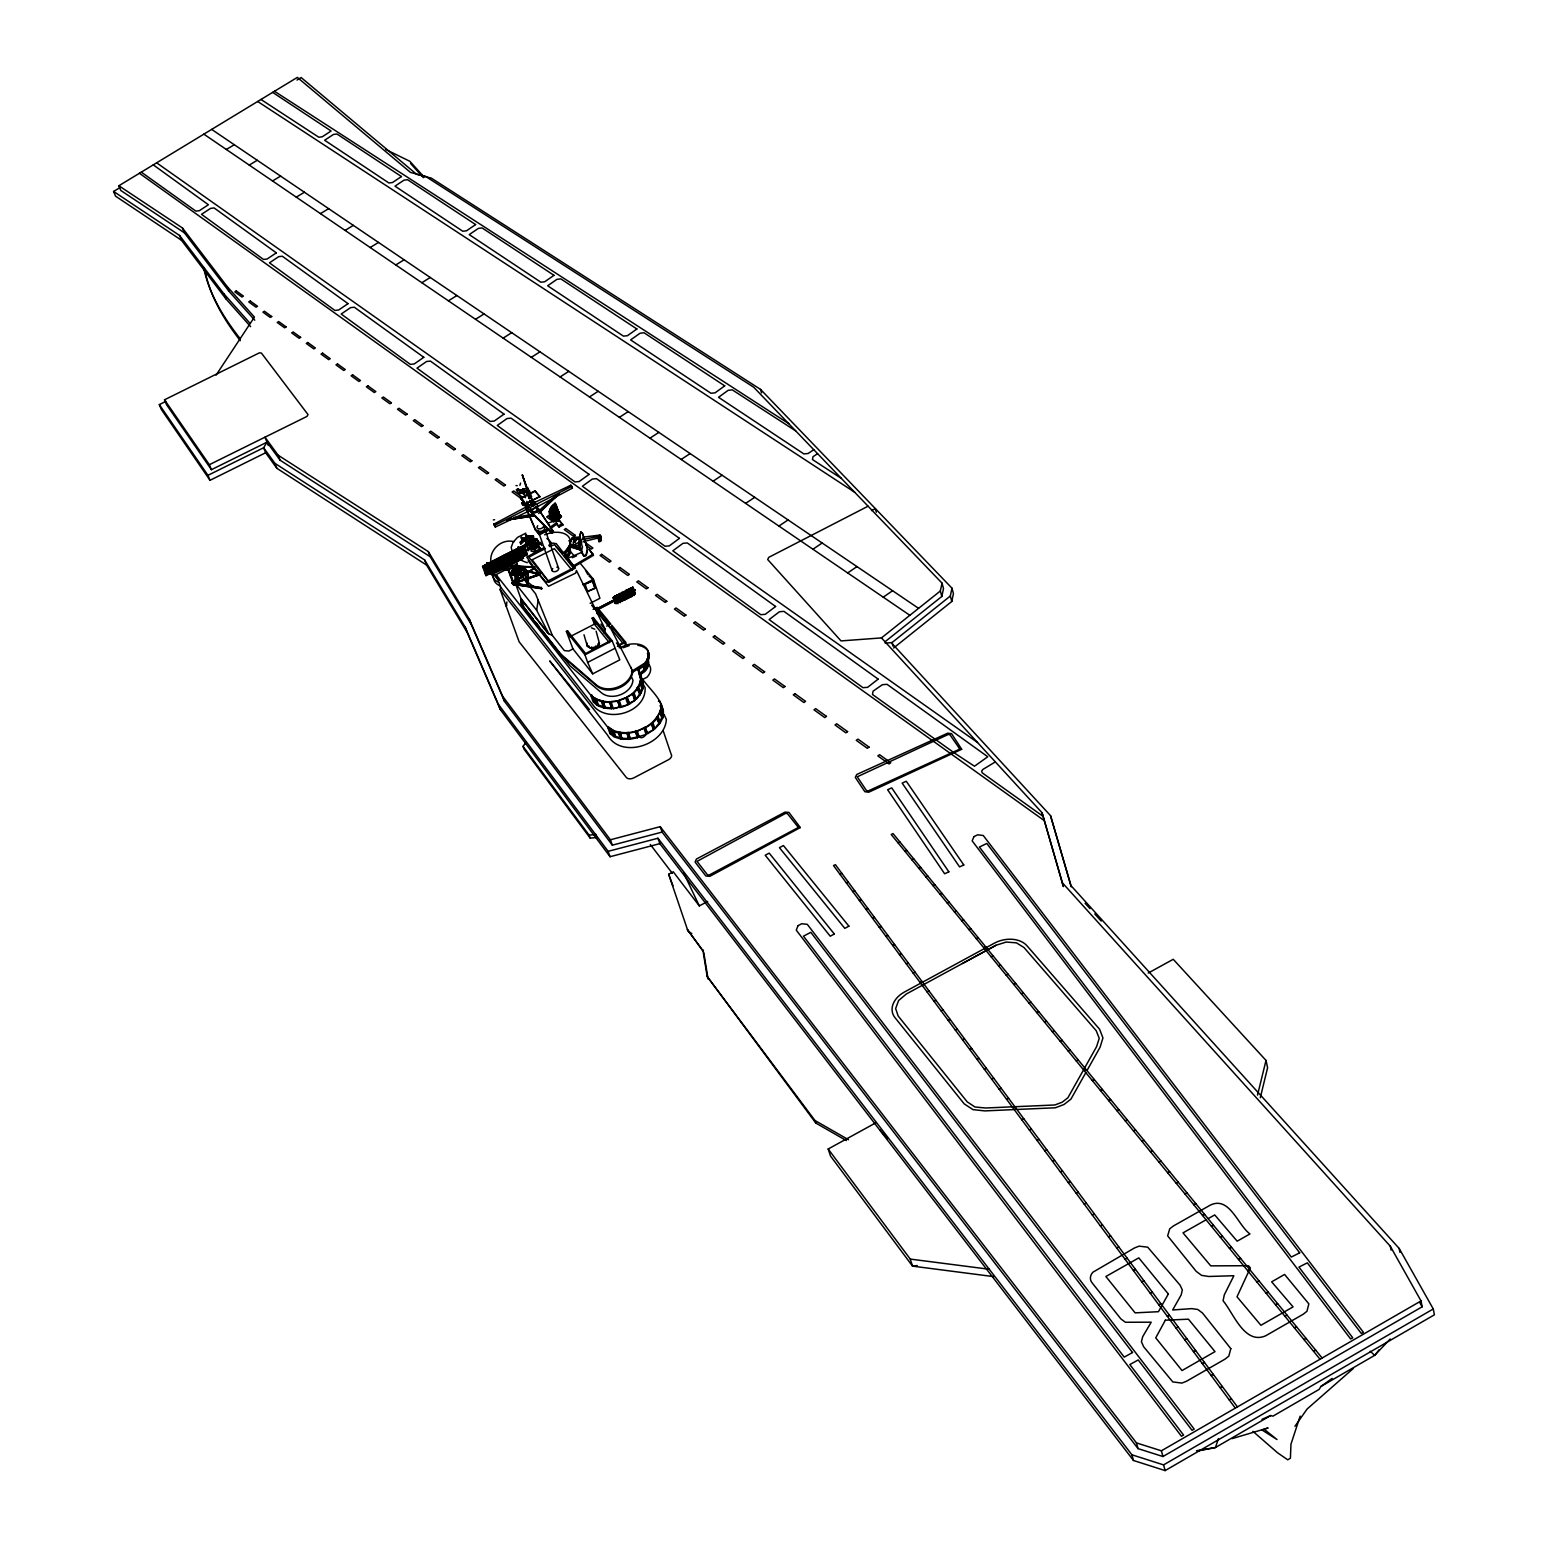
<?xml version="1.0" encoding="UTF-8"?>
<svg xmlns="http://www.w3.org/2000/svg" width="1548" height="1548" viewBox="0 0 1548 1548"><rect width="100%" height="100%" fill="white"/><g stroke="black" fill="none" stroke-linecap="round" stroke-linejoin="round"><path stroke-width="1.5" d="M613.26 708.694L619.974 706.875L613.26 708.694L611.073 701.554L617.787 701.341L619.974 707.668M647.025 664.673L648.264 664.808L648.554 653.759L647.316 653.624M648.264 664.808L648.554 653.759M541.684 588.821L541.161 587.447L541.684 588.821L514.11 584.467L541.684 588.453M525.623 574.734C528.565 549.946 498.94 592.594 515.813 569.025M527.558 586.228L528.681 578.159L527.21 571.193L523.031 566.645L510.724 576.243L513.626 566.607M634.835 592.961L633.674 590.794L634.738 594.471L632.668 595.554L632.9 593.348L634.874 593.348M627.946 589.556L630.404 589.44L629.862 591.51L627.946 589.556L630.655 589.266L628.952 590.194C625.605 589.769 629.746 591.529 628.507 588.879M632.126 594.625L630.075 595.187L632.126 594.625L631.603 596.677L627.424 595.903L630.133 595.477L630.249 594.045L632.474 595.632M631.874 588.395L633.364 587.35L630.926 590.369L631.158 588.163C634.912 588.279 627.772 587.737 631.236 589.033L630.791 587.718M609.39 642.71L594.393 624.154L592.168 618.174L593.31 617.594L612.157 640.814L619.819 659.854L592.729 673.844L572.973 648.922L568.793 651.069L564.285 650.566L552.384 635.454L535.589 593.813L517.109 570.593L516.568 560.918M626.398 596.967L625.527 598.012L627.598 596.947L625.721 596.386L625.876 599.037L627.946 597.973L628.372 595.67L630.21 596.812L628.14 597.876L627.811 596.348M626.205 592.787L624.773 591.181L623.418 591.878L625.334 593.832L626.63 590.485L628.469 591.626L626.398 592.691L626.243 590.04L628.14 590.601M568.484 553.062L568.638 546.792L569.741 547.257L569.587 553.526L566.916 557.551L565.833 557.087L568.484 553.062L569.587 553.526M621.193 598.708L623.07 599.269L621.58 599.153L620.284 602.501L616.665 601.03L616.801 603.681L621.193 598.708L621.329 601.359L623.418 600.295L623.844 597.992L625.334 598.109L624.812 600.179L622.896 598.225L624.695 598.263M621.677 595.109L620.226 593.503L618.871 594.2L620.806 596.154L622.083 592.826L623.941 593.948L621.851 595.013L621.522 593.503M617.826 601.475L616.452 602.675L616.665 601.03M617.13 597.451L615.698 595.845L614.343 596.541L616.259 598.495L617.555 595.148L619.394 596.29L617.323 597.354L617.168 594.684L619.394 596.29M616.085 596.29L614.691 597.489L614.904 595.864M579.087 537.001L572.315 537.659L569.916 542.864L569.683 546.831L580.268 549.966L580.423 547.702L581.622 550.353L570.96 546.386L576.746 547.644M549.714 515.948L550.449 508.421L550.604 514.923L553.642 510.008L554.107 512.078L551.765 515.252L552.578 518.638L552.249 516.277M550.159 514.071L551.456 517.206L553.1 510.646L555.887 508.77L558.654 514.071L556.177 516.858M647.896 659.7L648.186 652.772M645.032 668.252L646.774 665.466L647.064 659.255M645.284 670.149L647.896 665.93L648.186 659.719L645.09 664.673L645.284 670.149L644.161 669.665L643.968 664.189M580.268 549.966C576.707 545.283 583.77 532.57 573.379 542.555M534.002 515.871L506.989 519.973L534.002 515.871L533.692 514.807M661.364 704.65C659.719 727.734 624.599 741.279 607.184 726.534L500.178 589.711L500.604 587.06L496.095 574.637L506.544 569.335M663.202 716.647L661.209 710.745L661.577 705.985L660.396 706.217L662.389 712.099L662.022 716.879L663.202 716.647C665.04 701.263 650.721 690.64 642.73 679.437L641.104 680.636L645.11 687.66C646.445 711.287 610.202 723.168 594.625 707.146L500.604 587.06M703.314 951.343L687.467 929.651L703.314 951.343L703.392 950.356M493.309 519.915L494.586 519.722M513.762 566.549L510.627 576.127L523.708 567.187M637.466 737.777L635.493 731.101L637.466 737.777L630.288 739.17L628.314 732.475L630.288 739.17M490.755 560.589C490.174 548.689 502.403 538.414 514.013 541.723M632.281 670.381C631.042 685.629 607.919 694.433 596.328 684.874L559.718 653.198L521.289 604.301L520.747 598.186L515.445 583.422L514.11 568.213L516.355 564.768M551.165 516.993C551.262 511.44 564.865 507.222 552.23 514.497L554.997 517.496L554.9 520.515L557.474 520.96L559.312 518.812L557.861 517.071L559.912 515.213C559.35 512.214 555.751 520.051 559.099 514.284M552.617 511.285C551.069 516.935 553.99 520.767 553.429 514.207M581.622 550.314L582.474 547.005L579.707 538.898M515.445 583.422L517.109 570.593M527.346 586.015L528.255 578.662M484.834 572.412L485.317 569.161L482.976 567.342M552.384 635.454L548.824 633.829L536.672 610.299L538.182 600.024M492.032 569.316L492.806 561.905L495.766 563.472L496.269 560.144L499.249 561.711L499.733 558.383L502.713 559.95L503.197 556.622L506.177 558.189L506.66 554.861L509.64 556.448L510.124 553.1L513.085 554.687L514.188 551.049L516.548 552.926M498.959 565.794L500.004 558.693M587.389 550.914L586.189 555.597L583.886 556.08C579.068 549.366 578.43 539.478 580.829 531.719L582.59 533.441L587.292 547.992L586.111 555.229L583.886 555.674C579.281 549.192 578.604 539.71 580.926 532.222L582.629 533.847L587.137 547.934M505.886 562.272L506.951 555.171L508.944 560.724M512.543 558.344L513.027 555.093L510.724 553.255L518.522 549.153M512.794 558.751L513.878 551.649L515.852 557.203M519.722 555.248L520.786 548.147L522.76 553.7M526.901 571.754L510.801 575.411L527.21 571.193L514.555 582.88L523.379 566.607L514.652 582.957L539.846 574.792L511.459 567.342L540.213 573.844L514.729 583.054L541.432 587.756M515.639 568.58L510.666 576.088L513.994 566.723M506.893 602.017L506.215 606.294L506.738 605.268M513.452 567.207L511.053 576.243L512.194 571.367M551.069 516.703L551.436 519.219L553.062 515.136L551.881 514.923L555.5 519.76M550.701 512.814L550.391 511.808L549.463 513.607L549.656 510.569L550.12 517.148L550.585 515.271L549.463 513.975L549.443 514.942A20.917 12.365 37.1 0 0 550.682 518.561L553.313 521.231L554.3 515.832M511.188 575.875L511.517 574.947L511.285 575.972M510.956 575.566L526.939 571.734M893.602 648.012L951.788 601.475L950.337 596.019L951.981 588.163L760.513 389.38L431.35 178.136L416.606 174.324L301.144 77.535L297.023 80.051M951.788 601.475L953.433 593.619L951.981 588.163M884.856 641.898L941.823 596.464L940.352 590.988L942.035 583.132L753.663 387.174L425.468 176.317L410.549 172.467L297.332 77.4L118.867 185.76L120.802 190.481L184.386 232.8L229.065 291.372L254.762 320.184M941.823 596.464L943.506 588.608L942.035 583.132M526.185 506.08C528.274 510.008 524.675 505.054 527.307 505.77M551.165 518.309L551.378 519.625L551.359 518.541M1260.285 1097.745L1267.599 1067.694L1266.012 1060.419L1173.249 959.296L1148.19 973.073M1257.518 1095.113L1266.012 1060.419M600.779 536.421L597.76 536.576L598.979 541.665L600.392 541.374L600.044 535.047L600.392 539.904L600.044 535.047L583.306 537.137L581.332 540.407M600.992 540.987L600.934 535.782M552.288 520.96L552.675 519.025L553.158 521.096M581.874 541.955L581.255 544.354L580.287 541.568M575.159 542.613L576.262 538.375L579.687 537.678M569.683 546.831L570.38 544.18M614.788 597.276L613.143 598.012L614.343 596.541M615.291 603.062L615.562 602.83M551.727 507.28L552.442 506.428L552.384 510.608L552.752 505.345L550.856 509.602M523.418 558.286L521.502 555.964L490.039 572.199L486.73 563.104L491.974 573.786L522.527 558.267L518.232 547.121L523.418 558.286L508.653 566.316M551.572 514.304L552.23 511.808A12.965 6.502 -27.5 0 1 553.7 509.911L554.997 508.75L555.461 510.801C553.062 512.136 554.764 507.628 553.642 510.975L554.029 512.001L557.628 509.505L556.68 507.086L555.403 507.841L556.235 510.26A12.965 7.682 37.2 0 0 557.532 512.562L556.196 512.33M1300.165 1416.13L1290.974 1444.149L1290.413 1458.255L1287.743 1459.803L1277.526 1452.759L1252.951 1431.358M1218.45 1438.576L1215.432 1447.535L1197.572 1451.018M514.246 582.493L534.408 568.039L526.765 557.087L544.567 547.373M554.126 508.595L554.842 506.796L551.61 513.085L551.959 515.89A12.984 7.663 37.2 0 0 553.178 518.29L552.636 514.188L552.675 517.419M639.866 693.427L641.898 688.55L639.75 682.204L640.814 682.3L638.782 687.177L640.93 693.504L637.718 687.099M640.93 693.504L642.962 688.628L640.814 682.3M611.557 708.752L609.699 701.612L611.557 708.752L605.191 708.229L603.333 701.089L605.191 708.229M525.701 574.869L527.384 585.26M527.984 488.22L526.668 491.122L522.934 493.019L519.006 492.748L523.089 493.483L526.842 491.606L527.984 488.22L520.65 490.232L519.006 492.748M552.984 515.271L552.21 516.374M552.268 516.664L552.326 519.76L549.811 515.155M659.196 722.781L661.751 717.788L659.758 711.906L660.861 711.925L662.854 717.827L660.299 722.8L657.203 716.879L660.861 711.925M510.627 576.127L515.832 568.735M628.623 739.305L627.017 732.591L628.623 739.305L621.948 739.131L620.322 732.417L621.948 739.131M554.358 515.736L554.629 518.425L555.19 515.852L553.874 514.439L555.597 512.601L556.351 513.684L554.842 515.097M554.784 516.606L553.275 517.651L552.984 515.619L552.791 516.993M513.684 582.667L508.46 568.155M512.794 584.157L523.243 566.878M485.917 575.392L488.007 571.676M486.227 575.43L488.317 571.715L489.129 573.94M494.934 568.155L492.844 571.87L492.032 569.625M493.154 571.909L495.244 568.193L496.057 570.438M501.862 564.633L499.772 568.348L498.959 566.104M500.081 568.387L502.171 564.672M508.789 561.111L506.699 564.827L505.886 562.582M507.009 564.865L509.099 561.15L509.892 563.395M515.697 557.59L513.607 561.305L510.279 552.191L513.201 559.776M513.917 561.363L516.006 557.648L516.819 559.892M1085.825 1072.629L1070.926 1099.138L1064.018 1104.498L1055.31 1107.788L1016.901 1109.471M1086.967 1070.597L1100.067 1047.261L1102.95 1037.934L1099.602 1029.246L1026.788 945.557A24.381 17.473 -14.2 0 0 994.609 943.042L922.531 982.206M522.605 554.087L520.515 557.802L519.722 555.558M520.825 557.841L522.914 554.126L523.727 556.371M514.729 584.196L527.5 585.57M1332.189 1378.417L1320.889 1386.486L1319.186 1389.369L1272.92 1416.168L1270.715 1415.53L1261.988 1419.322M522.876 488.723L523.205 491.142L524.617 490.426L522.876 488.723L523.205 491.142M868.08 506.196L768.679 557.396L767.711 559.563L841.028 640.911L881.47 637.911L1042.075 812.777L1062.412 882.844L1390.298 1246.217L1421.025 1300.939L1422.148 1306.802L1162.935 1456.533L1138.051 1448.618L662.08 832.089L612.331 845.169L504.551 701.438L471.327 624.599L430.209 556.738L280.13 460.24L266.991 442.186L263.624 447.759L207.954 475.333L159.328 404.608L165.713 401.435M553.023 516.142L555.422 513.162L555.268 515.736M585.705 555.055L584.08 556.138L583.248 554.803M555.693 517.496L555.19 519.934L553.236 517.748L553.778 519.973L552.733 518.851L553.816 516.897L554.61 517.651L553.1 515.465L554.474 513.394M551.107 507.376L549.521 511.362L550.817 508.46M519.18 493.212L520.65 490.232M216.062 375.158L254.433 317.088L227.13 286.496L182.47 228.001L118.867 185.76M568.638 546.792L565.504 551.514L566.916 557.551M566.607 551.978L569.741 547.257M524.133 489.033L522.721 489.748M552.733 512.678L553.507 514.071M527.81 536.537L528.661 537.872L528.603 536.208L532.686 535.685L533.866 537.195L524.385 540.291L520.825 543.948L520.109 542.187L523.321 538.878L527.81 536.537L528.274 537.601L525.894 536.266C528.468 530.461 552.946 564.149 531.409 539.478M1294.941 1426.289L1307.131 1408.99L1353.455 1368.355M551.127 510.782L550.488 511.653L551.63 508.576M529.803 500.468L531.777 506.119L533.48 505.983L534.35 504.803L532.377 499.172M526.746 491.761L529.339 490.464L526.572 490.697L528.99 498.166L530.712 498.03L531.564 496.85L529.339 490.464M528.1 491.161L522.315 474.946L527.423 491.219M552.017 512.833L553.1 509.931L552.423 514.052L553.604 510.763M555.461 511.943L552.501 514.226L551.436 519.219M554.474 512.833L554.784 514.981L554.668 511.653L553.642 512.814M558.344 519.47L557.996 521.424L555.887 521.076L555.539 520.051L558.306 519.257M559.815 514.942L560.937 516.2L558.693 518.464L553.894 516.374L558.983 518.735L561.421 516.335L559.815 514.942L557.493 516.393M558.983 518.735L561.421 516.335M553.023 516.355L554.378 514.439L553.797 516.529L555.326 516.703L555.442 514.865L557.822 516.103L556.409 514.691L555.345 515.871L556.97 515.329L556.061 516.645L557.551 515.02L556.506 513.878L556.583 515.832L558.751 514.071L557.706 509.331A20.859 12.384 37.1 0 1 556.467 505.732L555.016 503.235L552.868 505.19A20.917 12.636 -18.9 0 0 550.527 508.247L551.901 506.351M554.861 516.49L555.867 516.722L554.977 517.903L555.809 516.606L559.583 517.284L560.937 516.2M554.764 519.625L554.358 517.09M554.9 520.515L556.254 519.102L555.887 521.076M557.474 520.96L556.97 518.251L558.944 518.386L557.203 520.128L559.312 518.812M558.693 518.464L559.583 517.284M550.953 509.273L552.462 507.57L551.727 508.247M551.185 510.434L552.713 508.731L551.978 509.408M551.591 511.633L551.901 509.756L551.688 515.078L552.172 512.678L551.301 514.052M597.373 837.487L590.156 838.087L524.133 749.29L523.031 746.349L525.952 742.537M1379.152 1349.721L1374.682 1355.351L1320.889 1386.486M553.294 513.201L554.397 512.988M523.321 538.878L527.81 544.199L532.647 542.768L532.647 541.742L529.203 542.013L524.288 547.489L523.785 546.367L527.21 542.187L521.463 538.588C523.166 534.563 534.215 548.089 536.169 551.398M553.333 512.059L555.867 508.866L554.358 509.911L554.184 508.789M523.379 566.82L526.378 571.386M526.939 571.038L528.681 578.159M613.279 598.186L615.698 595.845M616.007 596.541L617.168 594.684M616.607 595.38L618 596.483L617.962 594.684M619.452 593.523L621.329 594.103L619.239 595.167L618.871 594.2M623.07 594.993L621.716 592.362L623.941 593.948M621.503 594.006L623.573 592.265M622.799 593.039L625.856 591.762L623.592 592.942M624.424 592.536L625.972 591.143L624.812 592.981L623.631 592.536L625.334 593.832M620.632 599.386L619.374 601.185L618.349 600.547L619.722 599.85L621.154 601.456M626.05 591.684L626.243 590.04M625.682 590.717L628.469 591.626M618.716 601.514L620.806 600.431M621.329 601.359L621.986 598.689M630.578 589.343L631.449 588.298M625.876 599.037C623.805 594.916 619.877 602.714 626.727 597.025L627.733 596.599M627.424 595.903L628.024 597.025L627.985 595.206M629.688 594.742L630.404 596.715L629.901 595.399L632.106 593.813L631.487 594.916M632.668 595.554L632.513 592.884L634.738 594.471M632.319 594.529L632.513 592.884M632.164 594.239L633.306 592.884M520.554 483.111L519.896 485.337M554.571 515.503L554.59 513.588L555.79 515.116L557.067 513.936L556.274 510.395L556.912 511.285L556.119 510.395L555.48 511.924M614.866 599.715L613.821 596.909M615.543 603.526L614.691 600.527L615.388 603.352M632.474 587.234C635.106 594.819 632.145 584.718 632.61 588.259M613.782 597.315L614.324 599.985M637.989 688.396L634.08 692.904L636.247 699.232L640.156 694.742L637.079 688.067L640.156 694.742M636.247 699.232L639.247 694.394M603.643 707.9L602.095 700.818L596.038 699.561L601.437 701.573L603.643 707.9L598.244 705.888L595.728 698.264M598.244 705.888L596.696 698.825M551.398 530.906L551.901 529.996L551.514 531.061M569.799 485.995L570.032 486.459M526.688 507.551L527.462 505.867M517.864 490.136L518.29 488.762L516.452 489.69L516.839 490.774L518.657 489.845M495.65 523.688L495.592 524.211M552.23 514.497L557.551 510.763M516.006 485.588L517.245 485.646M554.881 513.588L555.384 511.014L555.364 513.046M520.573 542.903L529.339 537.775M1390.201 1338.981L1374.682 1355.351L1370.212 1351.23M657.455 718.059L652.927 722.761L654.939 728.663L659.448 723.961L656.526 717.788L659.448 723.961M654.939 728.663L658.539 723.69M621.232 738.125L615.698 736.422L613.627 730.54L612.892 731.314L614.943 737.196L620.477 738.899L619.181 732.243M520.341 542.806L523.766 539.284M536.227 544.238C548.785 543.251 528.158 544.103 527.616 550.508L527.113 549.385L531.544 545.36M527.113 549.385L531.08 546.173L526.881 541.781L523.785 546.367M603.991 632.958L605.287 629.475L576.417 570.419L575.663 573.108L548.514 586.286L528.1 560.86M554.474 513.375L556.719 511.459L557.667 512.756L556.525 513.53L556.835 511.653M507.434 520.515L511.769 517.941M522.508 504.745L522.276 502.887L522.508 504.745L526.533 506.641M588.724 645.748L589.42 647.741L592.284 648.941L596.193 648.051L598.824 645.574L598.65 642.981M537.562 512.078L555.151 496.018M516.452 489.69L530.055 511.285L551.61 533.112L553.487 532.164L539.942 511.285L550.585 501.591M554.126 498.34L557.686 495.089M540.02 511.401L557.261 495.592M538.646 513.53L559.447 493.464M511.982 583.132L513.549 581.719L515.445 583.828L513.897 585.241L511.982 583.132L513.897 585.241M515.213 583.538L514.478 582.706L526.243 571.425M556.061 512.427L556.409 514.478L554.939 513.704M534.002 567.168L540.213 573.844M521.463 538.588L521.676 537.04M558.596 514.265L557.938 516.006L557.299 513.955L558.538 515.291M537.117 550.682L539.555 548.669M532.899 549.192L536.324 547.45M507.125 567.226C504.222 569.277 510.356 569.354 508.75 567.09M508.499 566.878L491.374 574.579L490.484 573.224L491.374 574.579M554.61 509.989L556.022 510.201L555.016 511.014L555.19 507.976M881.47 637.911L940.352 590.988M950.337 596.019L891.551 642.962L1050.531 815.641L1071.042 885.688L1399.179 1248.443L1433.274 1308.969L1434.396 1314.813L1165.122 1470.6L1133.484 1460.48L659.835 843.641L657.939 838.242L608.132 851.342L498.321 704.263L465.213 627.211L424.636 559.95L274.886 463.316L263.624 447.759L265.637 452.751L276.899 468.328L426.59 565.097L467.167 632.435L500.294 709.526L610.067 856.721L659.835 843.641M534.428 567.961L514.323 582.609M559.002 512.117L558.751 513.762M637.699 669.007L643.271 664.924L644.084 665.737L644.278 671.193L639.537 674.657L638.511 669.82L644.084 665.737L643.465 670.381L638.724 673.864M639.324 675.45L644.936 671.348A17.492 11.184 -18.8 0 0 648.225 660.938M534.66 566.936L510.221 565.736L534.312 567.574L514.536 582.745M550.875 526.707L556.293 522.914L559.041 527.017L562.95 525.024L556.196 516.103L552.288 518.096L552.733 519.393M525.778 507.879L535.589 530.267L539.304 534.834L547.74 530.558L556.738 524.23L556.293 522.914M883.25 597.16L892.596 590.736M555.093 512.794L557.648 511.053M847.685 572.934L856.973 566.607M812.932 549.25L822.143 543M628.933 703.411L635.028 700.296L629.61 703.953L627.482 699.193M596.638 703.469L594.045 701.283L591.82 694.975L590.91 695.574L593.136 701.883L597.044 705.191L597.934 704.572M626.766 697.084L632.842 693.968L635.028 700.296M597.76 538.046L600.082 536.092L582.706 539.497M778.915 526.068L788.067 519.915M813.784 449.713L808.114 453.506L803.818 453.893L718.524 397.294L728.179 390.309L732.32 389.883L795.73 430.924M817.576 453.661L813.029 456.699L812.468 459.543L841.396 478.429M745.633 503.39L754.727 497.314M713.067 481.196L722.084 475.217M538.201 510.801L539.788 509.756L536.227 507.183M681.178 459.466L690.137 453.564M649.966 438.181L658.848 432.376M645.632 727.754L651.669 723.806L653.662 729.708L647.644 733.655L644.994 727.25L647.644 733.655M647.006 733.152L653.662 729.708M613.434 732.049L614.808 735.977L613.821 736.616L609.97 733.539L607.919 727.657L608.906 727.018M609.97 733.539L613.53 734.932M619.394 417.341L628.217 411.613M589.44 396.946L598.205 391.276M560.105 376.938L568.793 371.346M531.332 357.336L539.981 351.822M503.158 338.122L511.73 332.685M475.526 319.294L484.04 313.934M448.417 300.834L456.873 295.533M421.849 282.723L430.247 277.479M395.785 264.96L404.125 259.774M370.204 247.525L378.486 242.417M345.107 230.42L353.331 225.369M320.475 213.624L328.64 208.651M250.621 326.667L225.873 298.783L181.464 240.25L115.539 196.151L113.604 191.449L119.796 187.695M296.287 197.157L304.414 192.223M272.545 180.981L280.614 176.104M522.353 489.303L522.856 490.697M512.311 563.607L522.527 556.932M249.247 165.094L257.258 160.276M226.337 149.479L234.309 144.719M557.028 508.092L556.235 510.066L557.532 509.311L558.286 510.569L556.932 511.324M573.689 565.659L593.039 554.184L588.879 549.172L593.426 555.326L574.076 566.8L567.71 558.364L582.532 551.939M1270.715 1415.53L1215.432 1447.535L1196.488 1450.728M268.326 445.514L264.979 437.175L278.118 455.209L428.274 551.572L469.392 619.374L502.578 696.155L610.396 839.771L660.203 826.671L1136.464 1442.91L1161.387 1450.805L1421.025 1300.939M657.939 838.242L1131.898 1454.791L1163.574 1464.892L1433.274 1308.969M578.836 542.245L572.508 545.902L569.916 542.864M1206.105 1219.805L1183.02 1232.866L1210.73 1265.858L1248.501 1265.722L1250.358 1267.889L1237.007 1296.798L1260.943 1325.301L1293.064 1306.88L1271.663 1281.841L1284.588 1274.449L1308.853 1303.88L1306.957 1311.272L1303.261 1314.213L1265.684 1335.789C1244.573 1345.038 1233.524 1313.207 1223.075 1300.784L1224.313 1294.825L1233.872 1275.726L1208.698 1276.481L1201.577 1275.359L1196.178 1271.334L1167.656 1235.885L1169.707 1228.841L1173.345 1225.997L1210.188 1205.195C1229.48 1195.559 1237.897 1225.358 1249.971 1233.93L1237.181 1241.186L1214.735 1214.928L1208.117 1218.663M1313.594 1351.346L1315.703 1350.166M1284.937 1316.284L1287.027 1315.142M1294.418 1327.894L1296.527 1326.733M1303.977 1339.581L1306.086 1338.401M1266.187 1293.335L1268.257 1292.193M1275.533 1304.77L1277.622 1303.629M1238.535 1259.511L1240.606 1258.369M1247.688 1270.715L1249.758 1269.573M1256.899 1281.976L1258.969 1280.835M993.893 1276.655L912.527 1266.129L830.502 1156.008L828.18 1149.003L875.742 1122.861M1220.443 1237.355L1222.475 1236.233M1229.46 1248.385L1231.511 1247.262M1193.74 1204.692L1195.772 1203.589M1202.583 1215.509L1204.615 1214.387M1211.484 1226.384L1213.516 1225.281M995.964 945.286L906.277 994.029L898.614 1000.53L895.634 1008.561L898.15 1015.991L967.19 1101.828L974.911 1106.975L985.534 1108L1054.846 1104.982L1062.121 1102.234L1067.907 1097.745L1096.565 1046.68L1099.235 1038.36L1096.216 1030.697L1023.963 947.492L1016.436 942.848L1006.2 942.055L995.964 945.286L962.488 963.475M1167.598 1172.707L1169.611 1171.604M1176.248 1183.291L1178.28 1182.208M1184.975 1193.953L1186.987 1192.85M920.654 983.212L904.167 992.171A24.478 17.705 -16 0 0 895.402 1018.139L964.23 1103.898L973.034 1109.645L984.876 1110.903L1014.25 1109.587L1016.165 1108.465M1141.998 1141.36L1143.991 1140.295M1150.474 1151.751L1152.467 1150.667M1159.007 1162.18L1161.019 1161.097M1125.203 1120.829L1127.196 1119.765M1133.581 1131.066L1135.555 1129.982M1100.454 1090.527L1102.408 1089.482M1108.639 1100.57L1110.613 1099.506M1116.901 1110.671L1118.875 1109.606M493.812 524.192L535.008 502.287L570.844 485.24L571.793 486.343L572.392 488.084L531.351 509.911L495.341 527.055L493.812 524.192L495.341 527.055M494.721 525.333L571.793 486.343M1076.189 1060.844L1078.124 1059.8M1084.219 1070.674L1086.174 1069.629M1092.308 1080.562L1094.262 1079.517M1052.388 1031.723L1054.323 1030.697M1060.264 1041.359L1062.199 1040.333M1068.197 1051.073L1070.132 1050.028M1229.189 1399.837L1231.337 1398.676M691.801 933.638L687.912 930.909L668.659 874.252L673.264 871.814L699.328 905.909L707.668 901.458M1029.052 1003.181L1030.968 1002.156M1036.792 1012.624L1038.708 1011.618M1044.571 1022.144L1046.487 1021.119M1202.312 1363.536L1204.441 1362.414M1211.194 1375.553L1213.342 1374.411M1220.153 1387.647L1222.301 1386.505M1006.181 975.182L1008.077 974.176M1013.766 984.451L1015.662 983.444M1021.39 993.777L1023.286 992.771M1176.016 1328.029L1178.125 1326.907M1184.704 1339.794L1186.832 1338.652M1193.469 1351.617L1195.617 1350.495M983.735 947.724L985.612 946.718M991.165 956.819L993.061 955.813M998.654 965.971L1000.55 964.965M1158.794 1304.79L1160.884 1303.668M1167.366 1316.361L1169.475 1315.258M954.458 911.907L956.335 910.921M961.714 920.77L963.572 919.783M969.009 929.69L970.886 928.703M976.343 938.669L978.22 937.682M1133.407 1270.521L1135.497 1269.418M1141.805 1281.86L1143.895 1280.757M1150.28 1293.277L1152.37 1292.174M932.999 885.63L934.837 884.663M940.1 894.318L941.958 893.351M947.26 903.084L949.118 902.116M1108.562 1236.968L1110.632 1235.885M1116.785 1248.075L1118.856 1246.991M1125.067 1259.259L1127.157 1258.176M911.907 859.837L913.746 858.869M918.893 868.37L920.731 867.422M925.917 876.981L927.755 876.013M1084.239 1204.112L1086.29 1203.048M1092.288 1214.986L1094.339 1213.922M1100.396 1225.939L1102.466 1224.874M898.072 842.905L899.891 841.957M904.98 851.342L906.799 850.394M1060.399 1171.933L1062.431 1170.888M1068.294 1182.575L1070.326 1181.53M1076.247 1193.315L1078.279 1192.25M618.794 645.032L624.386 642.149L625.508 645.4M617.459 646.367L625.566 642.168L626.746 645.651M592.729 673.844L587.64 662.409L614.75 648.419M631.507 671.445L644.297 663.395A20.588 13.119 -18.8 0 0 646.716 648.631A20.588 13.119 -18.8 0 0 628.798 644.394L619.103 647.741M631.932 672.683L644.723 664.634A20.588 13.119 -18.8 0 0 637.834 645.322M1029.381 1130.021L1031.374 1128.995M1037.044 1140.392L1039.056 1139.367M1044.784 1150.841L1046.796 1149.796M1052.563 1161.348L1054.594 1160.303M569.78 636.809L594.393 624.154M606.719 626.089L610.763 623.999L597.141 607.319L593.136 609.37M592.168 618.174L610.434 640.737L585.608 653.527L567.536 630.829L566.375 631.41L584.989 654.823L612.157 640.814M871.505 510.588L875.355 508.615L876.361 512.194M1006.645 1099.332L1008.619 1098.306M1021.738 1119.726L1023.75 1118.701M594.916 587.408L593.232 579.668L589.072 576.03M595.129 588.24L587.505 591.452L595.129 588.24L592.4 580.094M590.136 603.333L599.927 598.302L593.426 579.339L580.345 563.433M619.065 595.264L618.116 594.916L619.316 594.935M620.38 593.755L621.445 593.465M629.765 589.73L630.655 589.13M614.633 596.967L613.124 597.741M615.852 596.232L616.897 595.786M618.116 595.051L619.181 594.625M629.456 589.246L630.52 588.821M628.391 590.291L627.192 590.407L628.391 590.427M593.735 608.693L595.245 607.9L598.128 611.421L598.863 613.569L597.567 614.246L596.599 612.215L598.128 611.421M634.409 589.304L595.98 609.312L634.719 589.653L635.028 590.601L634.719 589.653M596.29 609.951L634.719 590.233M635.028 590.31L596.58 610.318L596.251 609.39M616.394 602.404L614.885 603.178M617.904 601.882L618.813 601.282L617.459 601.011M629.223 596.077L630.133 595.612M634.951 592.362L633.751 593.755M617.613 601.398L618.658 600.972L619.065 602.52M619.877 600.237L620.922 599.811L620.168 600.721M622.141 599.076L625.16 597.064M628.933 595.593L629.978 595.148M631.197 594.432L633.345 594.684L633.519 593.542M633.461 593.252L635.086 592.536M633.616 593.581L635.241 592.845M984.354 1069.242L986.328 1068.236M991.746 1079.208L993.719 1078.201M999.176 1089.231L1001.15 1088.225M587.988 574.734L585.492 570.264M582.919 584.718L593.426 579.339M584.989 584.138L592.613 580.906L584.989 584.138L587.892 591.936M955.329 1030.039L957.283 1029.052M962.527 1039.753L964.462 1038.766M969.745 1049.525L971.699 1048.518M977.04 1059.354L978.994 1058.348M524.133 540.175L524.075 538.433L524.54 539.517L520.979 537.446M527.21 542.187L527.636 543.193L532.938 540.504L537.775 540.484C536.053 536.247 529.455 540.446 526.881 541.781L524.288 547.489M558.576 525.701L562.505 523.708M529.048 541.916L532.338 540.233L536.324 543.948L531.699 539.807L527.52 541.316L531.777 546.25M482.608 566.82L524.192 545.709L527.365 554.668L485.878 575.759L482.608 566.336L523.766 545.438L524.656 546.792L519.915 549.424L518.232 547.121M530.055 511.285L529.668 510.201L551.243 532.028L553.1 531.08L536.653 506.68L537.021 507.763M485.221 566.22L487.485 564.904M487.988 564.827L493.541 561.827M495.921 560.802L508.479 554.242L508.131 553.275M519.025 549.076L521.27 547.74M524.52 546.386L483.498 567.69L488.336 565.233M487.175 562.872L488.781 565.001L519.393 549.463M485.569 567.187L487.891 566.007M488.336 565.794L493.947 562.95M498.108 567.439L496.308 561.924L508.886 555.364M511.208 554.184L518.909 550.256M519.373 550.043L521.676 548.863M485.627 567.342L487.949 566.162M488.394 565.949L494.006 563.104M496.308 561.924L518.967 550.411M519.431 550.198L521.734 549.018M522.082 549.985L519.76 551.146L522.121 550.14M539.942 549.482C538.936 540.813 526.455 544.064 534.873 549.869M535.298 543.445L540.407 542.516L541.065 544.083M531.815 545.728L535.589 543.812M486.44 569.587L488.704 568.251M489.207 568.174L519.722 552.501M520.225 552.423L522.469 551.107M531.08 546.173L531.506 547.199L536.827 544.49L539.284 547.411M489.11 569.374L486.788 570.535L489.168 569.529M489.555 569.142L520.109 553.623M520.573 553.391L522.876 552.23M489.613 569.296L520.167 553.778M520.612 553.545L522.914 552.384M485.104 573.147L526.32 552.21L527.113 554.455L523.418 553.681M489.923 571.599L487.543 572.895L484.698 565.078L520.999 546.657L523.785 554.494L521.386 555.713L518.986 547.76M490.29 571.425L520.902 555.848M488.781 565.001L487.523 563.511L490.716 572.238L521.831 557.454M535.685 550.256L527.636 543.193M548.727 545.264L552.907 543.135L556.293 543.658L575.43 568.077L549.056 582.222L545.631 581.661L539.846 574.792M506.815 567.303L508.344 566.471M545.341 548.572L528.836 557.164L547.953 580.945L573.341 568L554.687 544.741L549.385 546.521M510.743 567.207L517.013 564.014M934.044 1001.304L935.979 1000.337M941.107 1010.825L943.022 1009.838M948.189 1020.403L950.124 1019.416M520.534 498.166L525.236 503.893L539.788 496.54L525.391 504.319L520.534 498.166L535.047 490.832L539.788 496.54M528.294 505.519L535.202 503.061L528.294 505.519L529.184 507.26L528.894 506.254M525.856 533.17L517.535 537.388L513.123 542.187L511.208 547.315A90.384 37.481 -22 0 0 518.019 558.112M525.894 536.266L526.301 534.815M525.411 535.144L528.739 536.189M524.501 538.839L528.255 536.943M906.296 963.843L908.212 962.895M913.165 973.131L915.081 972.163M920.092 982.458L922.008 981.49M927.039 991.862L928.974 990.875M527.346 490.813L528.429 490.716M520.689 498.591L535.202 491.277L539.942 496.985M528.99 498.166L528.797 497.082L531.564 496.85M885.959 936.366L887.836 935.418M892.693 945.48L894.589 944.512M899.485 954.632L901.381 953.665M859.411 900.53L861.288 899.601M865.99 909.411L867.867 908.463M872.608 918.332L874.485 917.403M879.264 927.329L881.141 926.381M839.945 874.233L841.783 873.304M846.388 882.941L848.246 882.012M852.89 891.706L854.748 890.777M164.514 399.81L259.445 352.809L261.418 353.079L308.013 414.574L306.988 416.412L209.348 464.69L164.514 399.81L166.565 404.725L211.418 469.683L266.991 442.186M159.328 404.608L161.379 409.504L210.025 480.306L265.637 452.751M572.334 557.667L576.572 555.829M523.592 488.665L524.617 490.426M490.639 573.631L499.424 569.954M658.403 701.283L659.525 700.818L663.376 710.822L662.254 711.267L660.261 705.366L661.383 704.921M637.118 731.372L643.774 727.889L646.096 734.468C636.344 746.678 634.332 718.794 639.15 737.274M638.86 736.596L646.096 734.468M639.692 675.489L640.756 675.083L643.194 682.591L643.233 687.37L642.11 687.544L639.963 681.197L641.085 681.043L643.233 687.37M639.75 677.598L640.814 677.192L642.904 681.41L641.859 681.817L640.408 677.598M621.677 707.223L628.062 704.766L625.527 697.722L619.142 700.18L621.329 706.507L628.062 704.766M514.884 582.803L539.401 574.076M515.039 583.383L539.807 574.56M547.953 523.166L554.571 520.863L552.288 518.096M623.051 647.761L629.204 645.632M511.943 567.69L504.977 570.322L512.233 568.464L509.486 564.594M530.093 544.083L533.538 543.812M1264.832 1428.92L1268.102 1427.972L1232.053 1438.634M506.525 565.601L507.976 565.813M583.422 541.606L597.934 538.046M512.233 568.464L510.937 567.923M525.333 574.56L523.224 566.645L526.514 571.406M571.193 547.063L570.651 544.973L572.644 546.289L579.455 544.915M661.209 710.745L660.029 710.977L662.022 716.879M662.389 712.099L663.55 711.886M628.256 733.268L635.435 731.875M630.365 738.377L637.524 736.983M513.917 517.574L533.363 514.168L533.557 515.329M510.395 519.277L534.041 515.136M641.085 681.043L641.046 676.244L639.924 676.418L642.072 682.745L643.194 682.591M568.619 547.779L569.722 547.624M568.793 540.813L569.916 540.658M917.229 1265.548L912.527 1266.129L910.263 1259.085L828.18 1149.003M529.048 536.614L533.383 536.072M885.282 643.175L892.054 642.555L893.08 646.193M601.108 537.446L600.005 537.543L601.301 539.71L598.979 540.194L598.979 541.665M523.031 746.349L589.072 835.107L596.29 834.507M529.145 498.591L530.867 498.456M531.506 547.199L535.666 551.649M532.067 539.091L537.291 539.343M534.021 540.175L537.775 540.484M628.024 597.025L629.378 596.328L628.778 595.206M614.498 596.793L615.736 597.644L615.852 596.096M625.76 598.186L627.114 597.489L625.721 596.386M623.496 599.347L624.812 600.179M621.232 600.508L622.354 599.153M618.02 603.662L616.317 602.365L617.671 601.669M628.178 590.214L630.404 589.44M620.806 596.154L619.103 594.877L620.845 594.625L620.226 593.503M630.288 595.845L631.642 595.167L631.042 594.045M661.751 717.788L662.854 717.827M619.897 733.249L626.592 733.423M622.373 738.319L629.049 738.493M576.262 538.375L579.958 538.491M509.795 566.258L534.699 567.187M641.898 688.55L642.962 688.628M602.985 701.902L609.351 702.424M569.49 546.27L579.281 547.102M605.539 707.417L611.905 707.939M647.316 658.461L648.554 658.597M568.909 546.038L570.109 546.173L569.954 552.442L568.755 552.307M568.851 548.437L570.051 548.553M989.424 1269.283L910.263 1259.085M516.452 583.906L541.161 587.814M557.919 517.245L559.892 517.554M506.912 567.69L505.848 567.129M555.867 516.722L557.861 517.071M554.107 518.212L556.661 518.638M515.078 583.596L527.307 585.686M625.334 598.109L625.682 599.134M495.747 567.729L499.462 568.503L498.649 566.258M499.269 568.793L495.554 568.039L496.366 570.264M488.82 571.251L492.535 572.025L491.722 569.78M492.341 572.315L488.626 571.541L489.439 573.786M509.602 560.705L513.297 561.479L512.485 559.234M513.104 561.769L509.408 560.995L510.221 563.24M502.674 564.207L506.389 564.981L505.577 562.737M506.196 565.272L502.481 564.517L503.294 566.761M526.92 554.745L523.243 553.971L524.037 556.216M516.51 557.183L520.205 557.957L519.412 555.713M520.012 558.248L516.316 557.474L517.129 559.718M529.397 547.721L526.92 547.16L526.901 545.36M511.362 567.632L539.865 574.153M533.615 551.707L531.138 551.146L531.099 549.327M995.345 761.906L982.825 769.472L981.587 771.291L982.361 772.955L1043.12 816.376M612.892 731.314L618.426 733.017L620.477 738.899M522.276 502.887L526.397 504.28M522.063 503.081L526.185 504.493M598.902 705.133L604.301 707.146M591.433 627.83L594.78 629.223M584.002 634.777L587.389 646.445L591.104 647.993L596.115 646.851L599.521 643.658L596.115 631.139M646.774 665.466L647.896 665.93M1261.872 1429.888L1276.984 1439.524L1264 1429.114M385.8 149.517L409.814 161.263L424.191 177.188M533.17 504.222L534.35 504.803M556.08 546.618L561.943 552.733M702.889 950.085L707.184 976.536L814.964 1120.5L848.536 1139.734M707.184 976.536L815.815 1123.055L846.35 1140.586M627.946 597.973L626.514 596.367M623.418 600.295L622.141 598.941M274.48 91.274L788.745 423.668M272.661 92.377L331.098 131L322.274 136.785L318.791 137.23L260.973 99.478M257.684 101.491L854.651 492.225M113.604 191.449L179.549 235.451L223.957 293.927L250.215 323.513M211.689 129.413L918.583 608.345M203.852 134.154L909.837 615.291M156.638 162.811L977.504 742.479M153.271 164.862L208.4 204.742L199.344 210.702L195.841 211.108L141.294 172.138M934.857 739.035L872.491 694.491L873.053 691.182L882.36 684.7L887.043 684.332L987.759 756.759L974.485 766.221L954.632 753.16M936.153 739.944L953.336 752.231M139.417 173.279L932.031 740.312M933.328 741.221L950.491 753.508M951.788 754.437L1044.358 820.672M553.662 519.76L548.263 515.852L546.657 516.916L553.874 522.121M583.654 541.374L592.903 548.031L591.278 549.114L585.744 545.109M887.623 760.474L879.554 754.669L877.832 755.888L885.514 761.442M888.9 761.403L890.739 762.738L889.036 763.957L886.791 762.351M491.529 569.567L486.459 565.581L488.471 571.115M482.899 566.82L485.375 568.755L486.459 565.117L488.839 566.994L519.373 551.533L488.742 566.897L489.923 563.356L492.303 565.233M498.456 566.046L493.386 562.04L495.399 567.594M492.245 565.639L489.923 563.801L491.761 568.89M651.669 723.806L653.024 729.205M505.383 562.524L500.333 558.538L502.326 564.072M512.311 559.002L507.26 555.016L509.253 560.569M519.219 555.5L514.188 551.494L516.161 557.048M610.183 728.044L612.756 730.095M607.919 727.657L611.77 730.733L613.821 736.616M632.842 693.968L634.351 699.754M527.984 536.595L532.493 540.078M528.661 537.872L531.699 539.807M590.91 695.574L594.819 698.864L597.044 705.191M526.959 585.26L525.411 574.889M560.531 517.516L558.925 516.103L560.047 517.38M524.385 540.291L520.825 543.948M531.254 546.754L528.255 550.72L527.752 549.598M518.29 488.762L524.966 495.283M564.807 552.21L565.91 558.557M644.278 671.193L643.271 664.924M1085.129 903.297L1089.966 908.637M1094.784 913.978L1101.228 921.099M410.607 163.507L423.378 177.672M887.546 1138.864L879.806 1129.788M572.392 488.084L570.844 485.24M631.565 587.698L631.603 589.498L630.365 588.782M631.236 589.033L632.145 590.349M630.21 588.395L630.926 590.369L629.301 588.859M632.958 594.219L633.867 595.516M628.952 590.194L629.862 591.51M630.694 595.38L631.603 596.677M626.688 591.375L627.598 592.671M628.43 596.541L629.339 597.838M623.418 591.878L622.664 592.729M626.166 597.702L627.075 598.999M621.135 593.039L622.548 594.142L622.509 592.342M623.457 597.547L623.051 598.476M557.899 518.948L562.95 525.024M621.638 600.024L622.548 601.34M556.738 524.23L559.041 527.017M619.374 601.185L620.284 602.501M615.349 597.18L616.259 598.495M618.349 600.547L619.761 601.65L619.722 599.85M553.391 514.691L555.035 516.993L558.035 516.49M568.697 549.288L574.521 556.371M1322.127 1358.022L893.041 833.579L891.222 834.507L1320.038 1359.241M589.478 709.564L549.714 660.938L607.551 735.145C621.077 759.313 664.866 745.072 666.356 719.491L664.053 714.402M527.423 510.646L535.144 528.971L538.859 533.518L547.276 529.242L547.74 530.558M611.77 625.237L625.566 642.168M609.583 623.979L596.696 608.171L598.379 613.027M624.386 642.149L611.325 626.108L612.989 630.984L623.147 643.465M594.103 607.532L610.164 627.25L631.197 668.233M591.588 605.113L594.509 608.712M598.902 614.092L610.57 628.43M528.913 495.321L526.068 491.819L529.126 495.941M531.757 498.824L535.55 504.048L535.008 502.287M616.433 642.865L620.98 648.477M600.953 624.134L605.287 629.475M548.785 581.603L532.164 559.776L554.397 548.669L572.141 570.361M517.767 547.353L519.47 549.656M510.53 566.316L511.537 567.594M504.977 570.322L503.951 569.006M516.858 585.202L536.672 610.299M513.549 581.719L515.445 583.828M520.747 598.186L548.824 633.829M630.791 667.053L632.687 671.561C631.449 686.809 608.325 695.613 596.735 686.054L560.144 654.378L521.715 605.462L521.173 599.347L547.837 633.209M532.938 618.658L524.037 607.358L521.173 599.347M535.898 622.431L538.859 626.185M541.819 629.959L569.954 665.756L601.495 692.846C611.634 701.244 631.913 693.523 632.977 680.153L631.661 677.231M496.095 574.637L590.156 694.452C605.81 710.435 642.052 698.574 640.795 674.928M486.73 563.104L488.394 565.426M490.058 571.928L491.529 574.018M482.608 566.336L483.498 567.69M650.354 844.531L672.354 873.343M240.25 338.799C223.744 317.727 208.98 294.081 203.659 267.514M240.308 340.695C223.841 319.565 209.657 295.649 204.626 269.042M1237.452 1406.919L835.378 864.655L833.521 865.584L1235.323 1408.138M1419.787 1302.584L1422.148 1306.802M699.328 905.909L683.713 873.091M640.756 675.083L638.144 669.626L638.898 673.477M552.559 515.465L552.346 516.006M532.512 539.497L532.938 540.504M534.815 550.546L535.298 551.688M536.866 538.936L537.35 540.078M540.039 547.721L540.523 548.863M536.827 544.49L535.937 543.077L540.407 542.516M209.348 464.69L211.418 469.683M207.954 475.333L210.025 480.306M179.549 235.451L181.464 240.25M278.118 455.209L280.13 460.24M182.47 228.001L184.386 232.8M274.886 463.316L276.899 468.328M223.957 293.927L225.873 298.783M227.13 286.496L229.065 291.372M672.974 885.727L668.659 874.252M567.536 630.829L569.025 634.815M566.375 631.41L572.973 648.922M424.636 559.95L426.59 565.097M428.274 551.572L430.209 556.738M498.321 704.263L500.294 709.526M465.213 627.211L467.167 632.435M593.31 617.594L595.767 624.154M502.578 696.155L504.551 701.438M469.392 619.374L471.327 624.599M522.315 474.946L527.965 490.503M500.178 589.711L519.122 641.781L626.301 777.425A5.786 3.812 -19.3 0 0 633.771 777.889L668.484 759.72A5.766 3.793 -18.8 0 0 671.058 754.011L663.376 731.314M589.072 835.107L590.156 838.087M489.091 562.93L491.703 570.69M486.962 564.033L489.555 571.773M488.162 571.27L486.13 565.736L485.085 572.837L526.126 551.978L521.096 547.973L523.089 553.545M497.643 558.596L500.236 566.355M495.515 559.679L495.67 560.744M494.18 563.008L495.96 568.522M493.077 562.214L495.089 567.748M491.238 561.847L493.831 569.606M504.048 555.345L506.815 563.008L503.874 555.442M521.289 604.301L521.715 605.462M507.802 567.961L513.452 583.093M507.512 568.232L513.027 583.267M501.92 556.429L504.687 564.091M608.132 851.342L610.067 856.721M501.726 556.525L504.493 564.188M502.984 566.916L499.772 557.512L502.365 565.272M512.582 551.011L515.329 558.693M512.407 551.107L515.155 558.789M509.118 555.422L511.072 560.86M508.944 555.519L510.898 560.937M610.396 839.771L612.331 845.169M506.196 554.261L508.944 561.943M506.002 554.358L508.77 562.021M518.116 547.992L521.25 556.738M517.322 549.888L519.141 554.977L516.839 553.158L517.051 549.579L520.012 551.165L521.096 547.528L523.476 549.405L523.766 545.438M516.858 548.843L519.412 556.622M514.729 549.927L517.284 557.706M525.527 497.74L523.766 492.864L526.223 492.245L525.217 490.929M526.804 501.339L528.642 506.506M609.583 728.973L610.957 732.881M530.751 508.189L531.351 509.911M532.57 513.743L532.957 514.826M523.611 489.613L524.095 491.006M552.075 570.535L538.414 531.603A3.483 2.109 -19.3 0 0 539.033 532.357M535.144 528.971L535.589 530.267M539.555 510.201L539.942 511.285M537.175 504.938L537.795 506.66M544.993 529.339L558.576 568.271M528.468 491.625L530.712 498.03M531.506 500.333L533.48 505.983M584.989 654.823L587.64 662.409M526.572 490.697L528.797 497.082M530.267 501.281L531.777 506.119M660.203 826.671L662.08 832.089M595.496 646.058L596.193 648.051M553.1 531.08L553.487 532.164M591.607 646.948L592.284 648.941M551.243 532.028L551.61 533.112M557.261 518.116L557.861 519.857M556.196 516.103L556.641 517.419M557.628 520.399L557.996 521.424M556.235 520.689L556.583 521.715M598.128 643.6L598.824 645.574M619.974 706.875L617.787 701.341M551.552 511.982L551.785 514.497L551.63 513.278M575.585 538.975L574.85 536.846L572.644 546.289M572.315 537.659L573.031 539.768M627.424 697.626L629.61 703.953M595.245 607.9L595.999 610.047M570.786 539.517L571.522 541.645M633.887 694.665L635.338 698.903M592.226 580.442L594.742 587.756M642.73 679.437L646.948 677.25A17.473 11.184 -18.8 0 0 648.36 663.995M613.492 596.967L614.672 599.927M614.691 600.527L615.872 603.488M638.666 670.865L640.814 677.192M652.676 724.445L654.03 728.392M593.039 554.184L593.426 555.326M599.173 537.775L600.392 541.374M658.306 716.898L660.299 722.8M627.037 590.02L627.075 591.82L624.928 591.568L626.127 591.452M624.25 597.528L624.85 598.65M814.964 1120.5L815.815 1123.055M632.822 587.176L633.654 590.194M634.003 590.736L634.835 593.755M550.179 513.704L549.869 512.698L549.772 514.807M760.513 389.38L761.539 392.882M1071.158 886.811L1050.531 815.641M1063.224 886.23L1042.075 812.777M1131.898 1454.791L1133.484 1460.48M1136.464 1442.91L1138.051 1448.618M1161.387 1450.805L1162.935 1456.533M1163.574 1464.892L1165.122 1470.6M1062.412 882.844L1063.399 886.617M570.186 543.619L570.69 545.593M1390.298 1246.217L1391.072 1250.107M1399.179 1248.443L1399.934 1252.332M703.76 952.562L708.075 979.071M554.358 510.027L554.997 508.75M587.176 643.097L587.389 646.445M538.646 544.799L538.685 546.599L536.227 548.611L532.725 549.617L530.229 549.076L530.209 547.257M535.298 542.903L535.337 544.702M534.428 540.832L534.447 542.632L531.99 544.625L528.507 545.651L526.03 545.09L526.01 543.29M642.072 682.745L642.11 687.544M570.128 545.98A20.221 12.326 -19.2 0 1 566.2 551.901M544.644 534.815A20.221 12.326 -19.2 0 1 568 536.092A20.221 12.326 -19.2 0 1 562.621 553.313M499.385 580.307A18.944 11.571 -19.7 0 1 494.818 574.501M570.051 548.824A17.202 10.507 -19.2 0 1 568.019 557.106M499.927 585.783A21.479 13.158 -19.7 0 1 494.102 573.921M498.688 582.319A21.498 13.139 -19.7 0 1 492.264 574.153M534.602 587.118A85.411 52.245 -18.7 0 1 517.245 564.188M527.307 562.698A90.384 37.481 -22 0 1 520.147 559.544M530.79 537.717A72.911 30.36 -22.9 0 1 541.742 545.593M536.479 508.886A2.438 1.471 -19.3 0 1 535.898 511.208A2.438 1.471 -19.3 0 1 532.551 511.362A2.438 1.471 -19.3 0 1 533.654 509.021M537.33 511.169A2.496 1.509 -19.3 0 1 536.846 511.904M535.995 512.504A2.496 1.509 -19.3 0 1 533.073 512.64M535.569 506.873A2.225 1.335 -19.3 0 1 533.421 508.363M556.835 567.129A3.444 2.109 -19.3 0 1 558.17 569.935A3.444 2.109 -19.3 0 1 553.41 571.599A3.444 2.109 -19.3 0 1 552.771 568.542M543.638 525.449A3.483 2.109 -19.3 0 1 539.536 528.874A3.483 2.109 -19.3 0 1 537.775 525.74M543.909 527.268A3.483 2.109 -19.3 0 1 542.632 530.848A3.483 2.109 -19.3 0 1 537.969 530.287M544.954 530.306A3.483 2.109 -19.3 0 1 541.626 532.667M546.85 538.394A91.08 37.984 -23 0 1 551.727 543.503M552.597 506.273L553.507 505.441L552.597 506.273M553.816 518.522L555.074 519.838L553.816 518.522M1230.815 1348.656L1228.802 1356.145L1225.049 1359.125L1186.561 1381.222L1181.879 1383.08L1172.803 1381.938L1143.643 1346.741L1141.418 1341.729L1142.714 1336.659L1151.209 1322.186L1125.396 1322.263L1120.868 1318.896L1092.23 1283.002A11.61 9.114 -12.8 0 1 1092.83 1272.263L1134.529 1247.94L1139.057 1246.159L1147.707 1247.166L1180.118 1285.208L1182.324 1289.987L1181.163 1294.941L1172.668 1309.976L1191.863 1308.621L1197.862 1309.511L1202.583 1313.11L1230.815 1348.656M553.681 505.306L554.823 504.513L552.617 506.099L553.545 505.287M555.171 503.39L554.919 505.306L556.274 504.571L555.171 503.39L553.72 505.132L554.997 503.41M489.613 563.975L489.129 567.226L491.451 569.045L489.613 563.975M496.54 560.453L496.057 563.704L498.379 565.523L496.54 560.453M499.191 562.118L498.708 565.368L496.869 560.279L499.191 562.118M503.487 556.932L503.003 560.183L505.306 562.001L503.487 556.932M506.119 558.596L505.616 561.847L503.797 556.777L506.119 558.596M510.414 553.41L509.911 556.661L512.233 558.499L510.414 553.41M519.954 551.572L519.451 554.823L517.651 549.734L519.954 551.572M524.25 546.386L523.746 549.637L526.049 551.475L524.25 546.386M549.559 510.705L549.308 512.349L549.656 510.569M798.033 925.665L796.253 930.096L1181.434 1436.234L1183.562 1435.054L1129.846 1364.562L1138.206 1359.937L1192.057 1430.294L1194.185 1429.094L807.282 924.33L801.709 923.75L798.033 925.665M973.963 836.617L972.144 840.854L1350.611 1338.943L1352.759 1337.84L1298.946 1267.115L1307.325 1262.839L1361.311 1333.447L1363.44 1332.344L983.232 835.494L977.659 834.817L973.963 836.617M550.14 510.627L549.83 512.523L550.14 510.627M1165.354 1320.192L1155.737 1337.84L1182.033 1370.561L1215.006 1351.636L1188.438 1319.186L1165.354 1320.192M1168.334 1293.973L1158.465 1311.698L1135.11 1312.859L1105.872 1276.5L1138.786 1257.885L1168.334 1293.973M551.572 515.232L551.069 516.123L551.185 514.207L551.572 515.232M878.161 679.127L867.635 687.331L862.971 687.68L769.104 619.587L779.457 611.731L783.946 611.363L878.161 679.127M553.526 511.13L553.216 513.027L553.526 511.13M775.606 606.487L765.273 614.324L760.803 614.691L672.819 550.836L682.978 543.309L687.293 542.942L775.606 606.487M679.437 538.375L669.297 545.883L665.001 546.25L582.377 486.246L592.342 479.048L596.502 478.661L679.437 538.375M724.716 385.858L715.06 392.844L710.938 393.25L630.616 339.921L640.098 333.207L644.084 332.781L724.716 385.858M589.072 474.385L579.126 481.563L574.985 481.95L497.256 425.468L507.028 418.541L511.034 418.154L589.072 474.385M636.886 328.989L627.404 335.703L623.438 336.129L547.663 285.78L556.97 279.317L560.821 278.892L636.886 328.989M504.009 414.129L494.257 421.037L490.271 421.424L416.993 368.153L426.571 361.497L430.441 361.09L504.009 414.129M553.99 275.331L544.683 281.775L540.852 282.2L469.238 234.619L478.39 228.369L482.105 227.943L553.99 275.331M423.804 357.317L414.225 363.954L410.355 364.361L341.179 314.031L350.603 307.626L354.318 307.22L423.804 357.317M475.623 224.576L466.49 230.807L462.775 231.233L395.011 186.166L404.009 180.148L407.608 179.723L475.623 224.576M348.029 303.64L338.625 310.026L334.89 310.432L269.468 262.831L278.717 256.639L282.317 256.233L348.029 303.64M401.435 176.549L392.476 182.548L388.877 182.974L324.654 140.249L333.478 134.444L336.961 133.999L401.435 176.549M553.971 508.75L553.178 509.602L553.662 507.744L553.971 508.75M276.318 252.866L267.107 259.019L263.489 259.445L201.53 214.321L210.605 208.361L214.108 207.935L276.318 252.866M553.623 507.57L552.791 508.402L553.468 506.583L553.623 507.57M800.316 827.561L709.835 876.323L705.907 876.033L695.091 862.081L696.426 859.043L784.971 812.139L788.899 812.39L800.316 827.561M558.673 514.052L556.699 513.743L558.673 514.052M961.695 749.29L868.718 792.228L864.887 791.725L855.27 777.386L856.799 774.464L947.705 733.191L951.556 733.655L961.695 749.29M798.4 827.445L709.294 874.988L707.494 874.852L697.026 861.365L785.533 813.416L787.332 813.532L798.4 827.445M557.164 514.052L557.087 515.232L557.164 514.052M533.421 545.98L532.028 548.166L536.885 546.734L536.866 545.709L533.421 545.98M554.803 506.602L553.778 507.415L554.706 505.635L554.803 506.602M959.818 749.058L868.293 790.893L866.532 790.66L857.244 776.806L948.169 734.487L949.93 734.7L959.818 749.058M869.028 747.084L867.306 748.303L856.257 740.331L857.979 739.112L869.028 747.084M847.588 731.624L845.885 732.843L834.991 724.967L836.694 723.767L847.588 731.624M826.439 716.376L824.736 717.575L813.977 709.816L815.68 708.636L826.439 716.376M794.956 693.678L793.273 694.859L803.876 702.521L805.579 701.341L794.956 693.678M784.971 686.499L783.288 687.66L772.82 680.094L774.484 678.933L784.971 686.499M764.635 671.832L762.971 672.993L752.618 665.543L754.302 664.382L764.635 671.832M559.041 511.827L557.067 511.517L559.041 511.827M734.352 650.005L732.688 651.147L742.905 658.519L744.569 657.378L734.352 650.005M714.673 635.822L713.028 636.963L723.11 644.239L724.774 643.097L714.673 635.822M557.493 512.659L557.183 513.839L557.493 512.659M705.211 628.991L703.547 630.133L693.601 622.935L695.245 621.812L705.211 628.991M685.899 615.078L684.255 616.201L674.425 609.099L676.07 607.977L685.899 615.078M666.82 601.321L665.195 602.443L655.481 595.438L657.126 594.335L666.82 601.321M647.993 587.756L646.367 588.859L636.789 581.951L638.415 580.848L647.993 587.756M619.935 567.516L618.31 568.619L627.772 575.45L629.397 574.347L619.935 567.516M601.688 554.378L600.063 555.442L609.409 562.195L611.034 561.111L601.688 554.378M574.985 535.124L573.379 536.189L564.246 529.61L565.852 528.545L574.985 535.124M522.508 497.295L520.921 498.34L512.117 491.993L513.704 490.948L522.508 497.295M505.441 484.988L503.855 486.014L495.167 479.745L496.734 478.719L505.441 484.988M488.568 472.817L486.981 473.843L478.39 467.651L479.977 466.625L488.568 472.817M471.888 460.801L470.321 461.826L461.826 455.692L463.394 454.686L471.888 460.801M455.402 448.92L453.854 449.946L445.456 443.889L447.024 442.883L455.402 448.92M439.129 437.194L437.581 438.2L429.28 432.202L430.828 431.215L439.129 437.194M423.03 425.584L421.482 426.571L413.277 420.669L414.825 419.663L423.03 425.584M407.124 414.109L405.576 415.096L397.468 409.252L398.997 408.266L407.124 414.109M391.392 402.77L389.844 403.757L381.834 397.971L383.362 397.004L391.392 402.77M367.902 385.858L366.373 386.826L374.306 392.534L375.835 391.567L367.902 385.858M352.615 374.829L351.106 375.796L358.942 381.447L360.452 380.479L352.615 374.829M337.503 363.935L335.993 364.883L343.733 370.475L345.243 369.527L337.503 363.935M322.565 353.157L321.055 354.105L328.718 359.639L330.227 358.691L322.565 353.157M300.641 337.367L299.151 338.296L291.663 332.897L293.153 331.969L300.641 337.367M307.781 342.495L306.272 343.443L313.857 348.919L315.347 347.971L307.781 342.495M286.109 326.88L284.619 327.808L277.208 322.468L278.698 321.539L286.109 326.88M271.732 316.527L270.242 317.437L262.908 312.154L264.398 311.225L271.732 316.527M250.254 301.028L248.764 301.957L256.02 307.181L257.51 306.272L250.254 301.028M236.263 290.947L234.793 291.856L241.952 297.023L243.423 296.113L236.263 290.947M556.622 506.893L555.055 506.641L556.622 506.893M556.312 505.712L555.016 506.467L556.274 504.745L556.312 505.712M1132.517 1352.526L1124.216 1357.132L803.47 936.172L810.823 932.322L1132.517 1352.526M834.314 934.005L830.231 936.211L765.215 855.231L769.201 853.122L834.314 934.005M848.904 926.168L844.821 928.355L779.437 847.685L783.423 845.556L848.904 926.168M627.579 596.135L626.669 596.619L627.714 596.328M1299.681 1252.816L1291.303 1257.073L979.4 847.066L986.792 843.466L1299.681 1252.816M488.297 567.129L485.975 568.309L488.355 567.284M948.847 871.834L944.628 873.769L887.623 789.751L891.725 787.874L948.847 871.834M963.785 864.964L959.586 866.899L902.174 783.114L906.277 781.256L963.785 864.964"/></g></svg>
